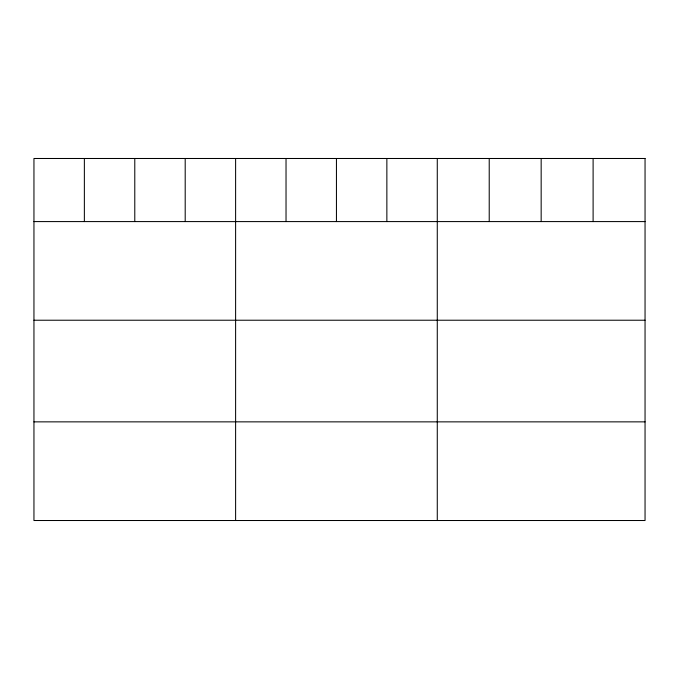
<?xml version="1.0" encoding="UTF-8"?>
<svg xmlns="http://www.w3.org/2000/svg" width="679" height="679" viewBox="0 0 679 679"><rect width="100%" height="100%" fill="white"/><g stroke="black" fill="none" stroke-linecap="round" stroke-linejoin="round"><path stroke-width="1.02" d="M33.95 221.583L645.05 221.583M33.95 320.225L645.05 320.225M33.95 421.863L645.05 421.863M593.106 158.487L593.106 221.583M541.163 158.487L541.163 221.583M489.219 158.487L489.219 221.583M437.276 158.487L437.276 520.513M386.86 158.487L386.86 221.583M336.445 158.487L336.445 221.583M286.029 158.487L286.029 221.583M235.613 158.487L235.613 520.513M185.197 158.487L185.197 221.583M134.782 158.487L134.782 221.583M84.366 158.487L84.366 221.583M645.05 158.487L33.95 158.487L33.95 520.513L645.05 520.513L645.05 158.487"/></g></svg>
